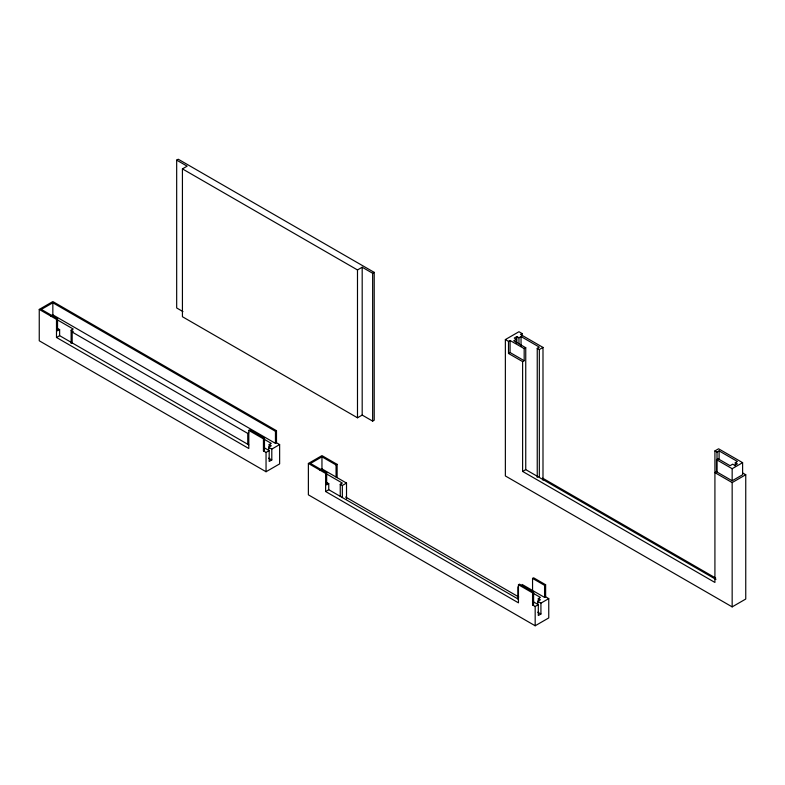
<?xml version="1.0" encoding="UTF-8"?>
<svg xmlns="http://www.w3.org/2000/svg" width="785" height="785" viewBox="0 0 785 785"><rect width="100%" height="100%" fill="white"/><g stroke="black" fill="none" stroke-linecap="round" stroke-linejoin="round"><path stroke-width="1.18" d="M176.674 160.13L178.244 159.227L374.209 272.366L374.209 420.201L372.639 421.113L362.189 415.079L357.489 417.787L182.424 316.718L182.424 168.883L187.134 166.165L176.674 160.13L176.674 307.965L182.944 311.586M39.25 309.418L52.84 301.568L276.497 430.7L276.497 442.769L279.637 444.575L279.637 463.886L266.046 471.736L39.25 340.788L39.25 309.418L56.491 319.367L57.54 318.769L57.54 330.838L59.631 329.631L59.631 335.666L248.767 444.859M276.497 430.7L275.457 431.299L52.84 302.774L41.34 309.418L57.54 318.769M50.75 316.051L52.84 314.844L275.457 443.368L276.497 442.769M56.491 319.367L56.491 337.471L59.631 335.666M71.131 343.506L71.131 330.23L73.221 329.023L56.962 319.642M72.171 342.908L72.171 332.045L73.221 331.437L71.131 330.23M182.424 168.883L357.489 269.952L362.189 267.234L372.639 273.268L374.209 272.366M248.806 430.396L249.846 429.797L264.476 438.246L264.476 450.305L263.436 450.914L263.436 438.844L248.806 430.396L248.806 448.5L56.491 337.471M72.171 332.045L247.756 433.418L248.806 432.81M263.436 438.844L264.476 438.246M269.186 448.196L269.186 444.575L271.276 443.368L264.162 439.266M268.656 450.914L268.656 447.293L271.276 445.782L269.186 444.575M263.436 450.914L266.046 452.425L269.186 450.61L269.186 461.472L271.796 459.961L271.796 449.099L279.637 444.575M742.718 472.992L745.75 474.739L745.75 599.043L732.16 606.884L505.363 475.945L505.363 339.571L518.954 331.731L522.084 333.537L522.084 335.951M505.363 339.571L508.503 341.387L510.073 340.484L524.174 348.628L525.744 347.726L525.744 469.616L715.94 579.418M537.244 477.427L537.244 348.324L539.334 347.117L521.044 336.559L518.954 337.766L516.864 336.559L514.254 338.07L516.344 339.277L516.344 342.927M522.084 333.537L520.524 334.449L542.994 347.421L542.994 480.175M516.344 339.277L513.724 340.778L525.744 347.726M522.104 584.442L544.574 597.414L545.624 596.806L548.754 598.621L548.754 617.932L535.174 625.773L308.377 494.835L308.377 463.454L321.958 455.614L337.118 464.357L337.118 477.633M337.118 464.357L336.068 464.965L321.958 456.821L310.467 463.454L326.668 472.805L326.668 484.875L328.758 483.668L328.758 489.703L518.404 599.2M508.503 341.387L508.503 353.456L510.073 352.543L524.174 360.698L524.174 348.628M319.868 470.097L321.958 468.89L346.519 483.069L346.519 498.76M537.244 348.324L539.334 349.531L542.994 347.421M308.377 463.454L325.618 473.414L326.668 472.805M508.503 353.456L522.614 361.6L524.174 360.698M325.618 473.414L325.618 491.518L328.758 489.703M340.248 496.346L340.248 484.276L342.338 483.069L326.079 473.679M340.248 484.276L342.338 485.483L346.519 483.069M522.614 361.6L522.614 471.422L525.744 469.616M522.614 471.422L714.919 582.45L714.919 450.904L718.579 448.794L742.61 462.669L742.61 474.739L732.16 480.773L716.489 471.726L714.919 472.629L732.16 482.579L745.75 474.739M714.919 450.904L717.009 452.111L719.099 450.904L737.39 461.462L735.3 462.669L735.3 466.329M716.489 471.726L716.489 459.657L718.049 458.744L730.07 465.691L732.69 464.18L734.78 465.387L737.39 463.876L735.3 462.669M518.453 584.737L519.493 584.138L533.604 592.283L533.604 604.352L532.554 604.95L532.554 592.891L518.453 584.737L518.453 602.841L325.618 491.518M532.554 590.477L532.554 578.408L533.604 577.799L545.624 584.737L545.624 596.806M716.489 459.657L732.16 468.704L742.61 462.669M532.554 578.408L544.574 585.345L545.624 584.737M532.554 592.891L533.604 592.283M538.304 602.242L538.304 598.621L540.394 597.414L533.28 593.303M537.784 604.95L537.784 601.339L540.394 599.828L538.304 598.621M532.554 604.95L535.174 606.462L538.304 604.656L538.304 615.518L540.924 614.007L540.924 603.145L548.754 598.621M542.602 478.134L715.724 578.094M537.784 601.339L540.924 603.145M268.656 447.293L271.796 449.099M325.746 481.931L328.758 483.668M533.084 601.634L538.304 604.656M56.628 327.894L59.631 329.631M264.113 447.685L269.186 450.61M345.616 497.023L518.738 596.973M537.784 612.192L540.924 614.007M268.656 458.155L271.796 459.961M732.16 468.704L732.16 480.773M732.16 482.579L732.16 606.884M719.099 450.904L719.099 459.431M717.009 452.111L717.009 471.599M544.574 585.345L544.574 597.414M539.334 349.531L539.334 477.408M535.174 606.462L535.174 625.773M521.044 336.559L521.044 346.303M518.954 337.766L518.954 343.85M517.923 586.856L517.923 598.926M516.864 336.559L516.864 342.643M510.073 340.484L510.073 352.543M372.639 273.268L372.639 421.113M362.189 267.234L362.189 415.079M357.489 269.952L357.489 417.787M342.338 485.483L342.338 497.553M336.068 464.965L336.068 477.035M321.958 456.821L321.958 468.89M275.457 431.299L275.457 443.368M266.046 452.425L266.046 471.736M247.756 433.418L247.756 444.281M52.84 302.774L52.84 314.844"/></g></svg>
